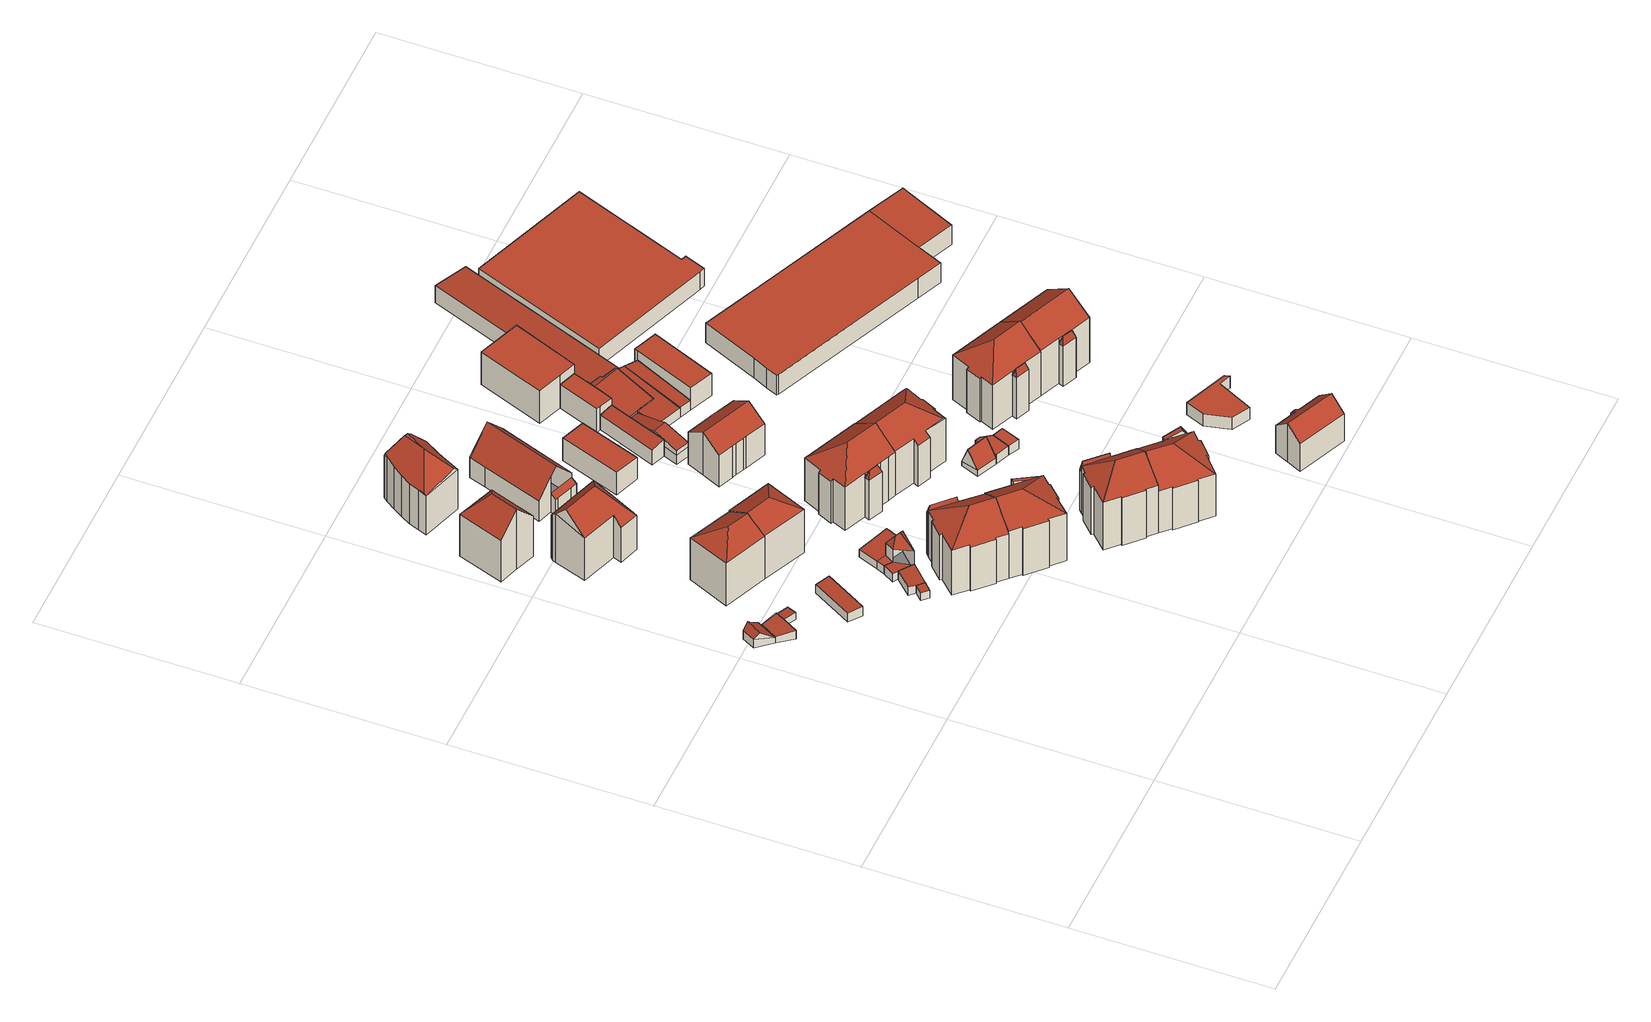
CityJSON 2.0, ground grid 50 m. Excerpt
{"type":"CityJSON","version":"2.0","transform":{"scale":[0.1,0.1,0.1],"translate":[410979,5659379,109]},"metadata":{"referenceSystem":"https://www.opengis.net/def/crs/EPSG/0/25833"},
"CityObjects":{
"building1":{"type":"Building","attributes":{"Dachtyp_tdc":"tdcFreeFormRoof","Gemeindeschluessel":14612000,"Dachneigung":38.95,"QualitaetDacherkennung":10,"Geometrietyp2DReferenz":"3000","measuredHeight":4.36,"function":"31001_9998","roofType":"5000"},"geometry":[{"type":"Solid","lod":"2","boundaries":[[[[0,1,2,3]],[[1,4,5,2]],[[4,6,7,5]],[[6,8,9,7]],[[8,10,11,9]],[[12,13,0,10]],[[6,4,1,13,12,8]],[[1,0,13]],[[10,8,12]],[[11,3,2,5,7,9]],[[10,0,3,11]]]],"semantics":{"surfaces":[{"type":"WallSurface"},{"type":"RoofSurface"},{"type":"GroundSurface"}],"values":[[0,0,0,0,0,1,1,0,0,2,0]]}}]},
"building2":{"type":"Building","attributes":{"Dachtyp_tdc":"tdcPolyFlatRoof","Gemeindeschluessel":14612000,"Dachneigung":8.89,"QualitaetDacherkennung":72,"Geometrietyp2DReferenz":"3000","measuredHeight":2.69,"function":"31001_9998","roofType":"2100"},"geometry":[{"type":"Solid","lod":"2","boundaries":[[[[14,15,7,9]],[[15,16,17,7]],[[16,18,19,17]],[[18,20,21,19]],[[20,14,9,21]],[[20,18,16,15,14]],[[9,7,17,19,21]]]],"semantics":{"surfaces":[{"type":"WallSurface"},{"type":"RoofSurface"},{"type":"GroundSurface"}],"values":[[0,0,0,0,0,1,2]]}}]},
"building3":{"type":"Building","attributes":{"Dachtyp_tdc":"tdcPolyFlatRoof","Gemeindeschluessel":14612000,"Dachneigung":4.46,"QualitaetDacherkennung":49,"Geometrietyp2DReferenz":"3000","measuredHeight":2.16,"function":"31001_9998","roofType":"2100"},"geometry":[{"type":"Solid","lod":"2","boundaries":[[[[18,22,23,24]],[[22,25,26,23]],[[25,27,28,26]],[[27,18,24,28]],[[27,25,22,18]],[[24,23,26,28]]]],"semantics":{"surfaces":[{"type":"WallSurface"},{"type":"RoofSurface"},{"type":"GroundSurface"}],"values":[[0,0,0,0,1,2]]}}]},
"building4":{"type":"Building","attributes":{"Dachtyp_tdc":"tdcPolyFlatRoof","Gemeindeschluessel":14612000,"Dachneigung":6.34,"QualitaetDacherkennung":61,"Geometrietyp2DReferenz":"3000","measuredHeight":3.09,"function":"31001_9998","roofType":"2100"},"geometry":[{"type":"Solid","lod":"2","boundaries":[[[[29,30,31,32]],[[30,33,34,31]],[[33,35,36,34]],[[35,37,38,36]],[[37,29,32,38]],[[37,35,33,30,29]],[[32,31,34,36,38]]]],"semantics":{"surfaces":[{"type":"WallSurface"},{"type":"RoofSurface"},{"type":"GroundSurface"}],"values":[[0,0,0,0,0,1,2]]}}]},
"building5":{"type":"Building","attributes":{"Dachtyp_tdc":"tdcPolyFlatRoof","Gemeindeschluessel":14612000,"Dachneigung":2.74,"QualitaetDacherkennung":69,"Geometrietyp2DReferenz":"3000","measuredHeight":2.45,"function":"31001_9998","roofType":"2100"},"geometry":[{"type":"Solid","lod":"2","boundaries":[[[[39,40,41,42]],[[40,43,44,41]],[[43,45,46,44]],[[45,39,42,46]],[[45,43,40,39]],[[42,41,44,46]]]],"semantics":{"surfaces":[{"type":"WallSurface"},{"type":"RoofSurface"},{"type":"GroundSurface"}],"values":[[0,0,0,0,1,2]]}}]},
"building6":{"type":"Building","attributes":{"Dachtyp_tdc":"tdcHipAndGableRoof","Gemeindeschluessel":14612000,"Dachneigung":32.24,"QualitaetDacherkennung":79,"Geometrietyp2DReferenz":"3000","measuredHeight":16.89,"function":"31001_9998","roofType":"5000"},"geometry":[{"type":"Solid","lod":"2","boundaries":[[[[47,48,49,50]],[[48,51,52,49]],[[51,53,54,52]],[[53,47,50,54]],[[51,48,55]],[[47,53,56]],[[48,47,56,55]],[[53,51,55,56]],[[50,49,52,54]]]],"semantics":{"surfaces":[{"type":"WallSurface"},{"type":"RoofSurface"},{"type":"GroundSurface"}],"values":[[0,0,0,0,1,0,1,1,2]]}}]},
"building7":{"type":"Building","attributes":{"Dachtyp_tdc":"tdcHipAndGableRoof","Gemeindeschluessel":14612000,"Dachneigung":49.09,"QualitaetDacherkennung":58,"Geometrietyp2DReferenz":"3000","measuredHeight":19.05,"function":"31001_9998","roofType":"5000"},"geometry":[{"type":"Solid","lod":"2","boundaries":[[[[57,58,59,60]],[[58,61,62,59]],[[61,63,64,62]],[[63,65,66,64]],[[65,67,68,66]],[[67,69,70,68]],[[69,57,60,70]],[[65,63,71]],[[63,61,58,71]],[[58,57,69,67,65,71]],[[60,59,62,64,66,68,70]]]],"semantics":{"surfaces":[{"type":"WallSurface"},{"type":"RoofSurface"},{"type":"GroundSurface"}],"values":[[0,0,0,0,0,0,0,1,1,1,2]]}}]},
"building8":{"type":"Building","attributes":{"Dachtyp_tdc":"tdcPolyFlatRoof","Gemeindeschluessel":14612000,"Dachneigung":3.77,"QualitaetDacherkennung":71,"Geometrietyp2DReferenz":"3000","measuredHeight":2.65,"function":"31001_9998","roofType":"2100"},"geometry":[{"type":"Solid","lod":"2","boundaries":[[[[40,72,73,41]],[[72,74,75,73]],[[74,76,77,75]],[[76,78,44,77]],[[78,40,41,44]],[[78,76,74,72,40]],[[41,73,75,77,44]]]],"semantics":{"surfaces":[{"type":"WallSurface"},{"type":"RoofSurface"},{"type":"GroundSurface"}],"values":[[0,0,0,0,0,1,2]]}}]},
"building9":{"type":"Building","attributes":{"Dachtyp_tdc":"tdcFreeFormRoof","Gemeindeschluessel":14612000,"Dachneigung":45.29,"QualitaetDacherkennung":65,"Geometrietyp2DReferenz":"3000","measuredHeight":18.86,"function":"31001_9998","roofType":"5000"},"geometry":[{"type":"Solid","lod":"2","boundaries":[[[[79,80,81,82]],[[80,83,84,81]],[[83,85,86,84]],[[85,87,88,86]],[[87,89,90,88]],[[89,91,92,90]],[[91,93,94,92]],[[93,95,96,94]],[[95,79,82,96]],[[79,95,93,97]],[[97,93,91,89,87,98]],[[97,98,85,83,80,79]],[[87,85,98]],[[82,81,84,86,88,90,92,94,96]]]],"semantics":{"surfaces":[{"type":"WallSurface"},{"type":"RoofSurface"},{"type":"GroundSurface"}],"values":[[0,0,0,0,0,0,0,0,0,1,1,1,0,2]]}}]},
"building10":{"type":"Building","attributes":{"Gemeindeschluessel":14612000,"Geometrietyp2DReferenz":"3000","function":"31001_9998","roofType":"9999"},"children":["building10-1","building10-2"]},
"building10-1":{"type":"BuildingPart","attributes":{"Dachtyp_tdc":"tdcPolyFlatRoof","Dachneigung":6.5,"QualitaetDacherkennung":57,"Geometrietyp2DReferenz":"3000","measuredHeight":2.6,"roofType":"2100"},"parents":["building10"],"geometry":[{"type":"MultiSurface","lod":"2","boundaries":[[[99,100,101,102]],[[100,103,104,101]],[[103,105,106,104]],[[105,107,108,106]],[[105,103,100,99,107]],[[108,102,101,104,106]]],"semantics":{"surfaces":[{"type":"WallSurface"},{"type":"RoofSurface"},{"type":"GroundSurface"}],"values":[0,0,0,0,1,2]}}]},
"building10-2":{"type":"BuildingPart","attributes":{"Dachtyp_tdc":"tdcFreeFormRoof","Dachneigung":59.36,"QualitaetDacherkennung":12,"Geometrietyp2DReferenz":"3000","measuredHeight":9.64,"roofType":"5000"},"parents":["building10"],"geometry":[{"type":"MultiSurface","lod":"2","boundaries":[[[109,110,111,108,107]],[[110,112,113,111]],[[112,114,99,102,113]],[[115,114,112]],[[116,115,112,110]],[[116,110,109]],[[115,116,109,114]],[[108,111,113,102]]],"semantics":{"surfaces":[{"type":"WallSurface"},{"type":"RoofSurface"},{"type":"GroundSurface"}],"values":[0,0,0,1,1,1,1,2]}}]},
"building11":{"type":"Building","attributes":{"Gemeindeschluessel":14612000,"Geometrietyp2DReferenz":"3000","function":"31001_9998","roofType":"9999"},"children":["building11-1","building11-2"]},
"building11-1":{"type":"BuildingPart","attributes":{"Dachtyp_tdc":"tdcFreeFormRoof","Dachneigung":79.43,"QualitaetDacherkennung":24,"Geometrietyp2DReferenz":"3000","measuredHeight":15.58,"roofType":"5000"},"parents":["building11"],"geometry":[{"type":"MultiSurface","lod":"2","boundaries":[[[117,118,119,120]],[[118,121,122,119]],[[123,124,125,126]],[[124,117,120,125]],[[121,118,127]],[[117,124,123,128]],[[123,121,127,128]],[[120,119,122,126,125]],[[118,117,128,127]]],"semantics":{"surfaces":[{"type":"WallSurface"},{"type":"RoofSurface"},{"type":"GroundSurface"}],"values":[0,0,0,0,1,1,1,2,1]}}]},
"building11-2":{"type":"BuildingPart","attributes":{"Dachtyp_tdc":"tdcHipAndGableRoof","Dachneigung":32.48,"QualitaetDacherkennung":44,"Geometrietyp2DReferenz":"3000","measuredHeight":18.82,"roofType":"5000"},"parents":["building11"],"geometry":[{"type":"MultiSurface","lod":"2","boundaries":[[[129,130,131,132]],[[130,133,125,131]],[[133,134,123,126,125]],[[135,136,137,122,121]],[[136,138,139,137]],[[134,133,130,129,140,141,142,143]],[[142,144,145,146,147,148,138,143]],[[138,136,135,134,143]],[[139,149,150,151,152,153,154,155,156,132,131,125,126,122,137]],[[138,148,149,139]],[[148,147,150,149]],[[147,146,151,150]],[[146,145,152,151]],[[145,144,153,152]],[[144,142,154,153]],[[142,141,155,154]],[[141,140,156,155]],[[140,129,132,156]]],"semantics":{"surfaces":[{"type":"WallSurface"},{"type":"RoofSurface"},{"type":"GroundSurface"}],"values":[0,0,0,0,0,1,1,1,2,0,0,0,0,0,0,0,0,0]}}]},
"building12":{"type":"Building","attributes":{"Dachtyp_tdc":"tdcHipAndGableRoof","Gemeindeschluessel":14612000,"Dachneigung":30.69,"QualitaetDacherkennung":82,"Geometrietyp2DReferenz":"3000","measuredHeight":16.9,"function":"31001_9998","roofType":"5000"},"geometry":[{"type":"Solid","lod":"2","boundaries":[[[[157,158,159,54]],[[158,160,161,159]],[[160,162,50,161]],[[162,157,54,50]],[[160,158,163]],[[157,162,164]],[[158,157,164,163]],[[162,160,163,164]],[[54,159,161,50]]]],"semantics":{"surfaces":[{"type":"WallSurface"},{"type":"RoofSurface"},{"type":"GroundSurface"}],"values":[[0,0,0,0,1,0,1,1,2]]}}]},
"building13":{"type":"Building","attributes":{"Gemeindeschluessel":14612000,"Geometrietyp2DReferenz":"3000","function":"31001_9998","roofType":"9999"},"children":["building13-1","building13-2"]},
"building13-1":{"type":"BuildingPart","attributes":{"Dachtyp_tdc":"tdcPolyFlatRoof","Dachneigung":2.76,"QualitaetDacherkennung":53,"Geometrietyp2DReferenz":"3000","measuredHeight":2.52,"roofType":"2100"},"parents":["building13"],"geometry":[{"type":"MultiSurface","lod":"2","boundaries":[[[165,166,106,108]],[[166,167,168,106]],[[169,165,108,111]],[[169,167,166,165]],[[108,106,168,111]]],"semantics":{"surfaces":[{"type":"WallSurface"},{"type":"RoofSurface"},{"type":"GroundSurface"}],"values":[0,0,0,1,2]}}]},
"building13-2":{"type":"BuildingPart","attributes":{"Dachtyp_tdc":"tdcPolyFlatRoof","Dachneigung":4.29,"QualitaetDacherkennung":65,"Geometrietyp2DReferenz":"3000","measuredHeight":3.06,"roofType":"2100"},"parents":["building13"],"geometry":[{"type":"MultiSurface","lod":"2","boundaries":[[[170,171,172,173]],[[171,174,113,172]],[[174,175,169,111,113]],[[176,177,168,167]],[[176,170,173,177]],[[176,167,175,174,171,170]],[[173,172,113,111,168,177]]],"semantics":{"surfaces":[{"type":"WallSurface"},{"type":"RoofSurface"},{"type":"GroundSurface"}],"values":[0,0,0,0,0,1,2]}}]},
"building14":{"type":"Building","attributes":{"Dachtyp_tdc":"tdcFreeFormRoof","Gemeindeschluessel":14612000,"Dachneigung":47.25,"QualitaetDacherkennung":42,"Geometrietyp2DReferenz":"3000","measuredHeight":18.83,"function":"31001_9998","roofType":"5000"},"geometry":[{"type":"Solid","lod":"2","boundaries":[[[[178,179,180,181]],[[179,182,183,180]],[[184,185,186,187,188]],[[186,189,190,179,178,191,192,193,187]],[[189,194,195,182,190]],[[196,197,195,194,185,184,198,199,200]],[[185,194,189,186]],[[197,182,195]],[[188,198,184]],[[193,188,187]],[[182,179,190]],[[183,201,202,203,204,205,206,207,208,209,181,180]],[[182,197,201,183]],[[197,196,202,201]],[[196,200,203,202]],[[200,199,204,203]],[[199,198,205,204]],[[198,188,206,205]],[[188,193,207,206]],[[193,192,208,207]],[[192,191,209,208]],[[191,178,181,209]]]],"semantics":{"surfaces":[{"type":"WallSurface"},{"type":"RoofSurface"},{"type":"GroundSurface"}],"values":[[0,0,1,1,1,1,1,0,0,0,0,2,0,0,0,0,0,0,0,0,0,0]]}}]},
"building15":{"type":"Building","attributes":{"Gemeindeschluessel":14612000,"Geometrietyp2DReferenz":"3000","function":"31001_9998","roofType":"9999"},"children":["building15-1","building15-2"]},
"building15-1":{"type":"BuildingPart","attributes":{"Dachtyp_tdc":"tdcHipAndGableRoof","Dachneigung":25.72,"QualitaetDacherkennung":31,"Geometrietyp2DReferenz":"3000","measuredHeight":18.61,"roofType":"5000"},"parents":["building15"],"geometry":[{"type":"MultiSurface","lod":"2","boundaries":[[[210,211,149,212]],[[211,213,214,149]],[[213,215,137,214]],[[215,216,217,137]],[[218,219,220,221,222]],[[219,223,224,220]],[[223,225,226,224]],[[225,227,228,226]],[[227,229,230,228]],[[229,231,232,230]],[[231,233,234,232]],[[233,235,236,234]],[[229,227,225,223,219,218,237]],[[218,238,216,215,213,237]],[[213,211,210,235,233,231,229,237]],[[236,212,149,214,137,217,221,220,224,226,228,230,232,234]],[[235,210,212,236]]],"semantics":{"surfaces":[{"type":"WallSurface"},{"type":"RoofSurface"},{"type":"GroundSurface"}],"values":[0,0,0,0,0,0,0,0,0,0,0,0,1,1,1,2,0]}}]},
"building15-2":{"type":"BuildingPart","attributes":{"Dachtyp_tdc":"tdcPolyFlatRoof","Dachneigung":15.2,"QualitaetDacherkennung":21,"Geometrietyp2DReferenz":"3000","measuredHeight":15.67,"roofType":"2100"},"parents":["building15"],"geometry":[{"type":"MultiSurface","lod":"2","boundaries":[[[239,240,241,217,216]],[[240,242,243,241]],[[242,222,221,243]],[[222,242,240,239,238]],[[217,241,243,221]]],"semantics":{"surfaces":[{"type":"WallSurface"},{"type":"RoofSurface"},{"type":"GroundSurface"}],"values":[0,0,0,1,2]}}]},
"building16":{"type":"Building","attributes":{"Gemeindeschluessel":14612000,"Geometrietyp2DReferenz":"3000","function":"31001_9998","roofType":"9999"},"children":["building16-1","building16-2","building16-3"]},
"building16-1":{"type":"BuildingPart","attributes":{"Dachtyp_tdc":"tdcFreeFormRoof","Dachneigung":60.65,"QualitaetDacherkennung":25,"Geometrietyp2DReferenz":"3000","measuredHeight":6.29,"roofType":"5000"},"parents":["building16"],"geometry":[{"type":"MultiSurface","lod":"2","boundaries":[[[244,245,246,247]],[[245,248,249,246]],[[250,244,247,251]],[[252,245,253]],[[254,253,245,244]],[[254,244,250]],[[250,255,248,252,253,254]],[[245,252,248]],[[247,246,249,256,251]]],"semantics":{"surfaces":[{"type":"WallSurface"},{"type":"RoofSurface"},{"type":"GroundSurface"}],"values":[0,0,0,1,1,1,1,0,2]}}]},
"building16-2":{"type":"BuildingPart","attributes":{"Dachtyp_tdc":"tdcPolyFlatRoof","Dachneigung":36.7,"QualitaetDacherkennung":41,"Geometrietyp2DReferenz":"3000","measuredHeight":5.89,"roofType":"2100"},"parents":["building16"],"geometry":[{"type":"MultiSurface","lod":"2","boundaries":[[[257,258,259,260]],[[258,261,262,259]],[[261,263,264,262]],[[263,265,266,264]],[[265,267,268,266]],[[267,265,263,261,258,257,269]],[[260,259,262,264,266,268,270]]],"semantics":{"surfaces":[{"type":"WallSurface"},{"type":"RoofSurface"},{"type":"GroundSurface"}],"values":[0,0,0,0,0,1,2]}}]},
"building16-3":{"type":"BuildingPart","attributes":{"Dachtyp_tdc":"tdcGableRoof","Dachneigung":50.59,"QualitaetDacherkennung":47,"Geometrietyp2DReferenz":"3000","measuredHeight":13.31,"roofType":"3100"},"parents":["building16"],"geometry":[{"type":"MultiSurface","lod":"2","boundaries":[[[271,268,267]],[[271,272,273,268]],[[272,274,275,273]],[[274,276,277,275]],[[276,278,250,251,277]],[[279,249,248]],[[279,280,257,260,249]],[[281,278,276,274,272,271,282]],[[282,280,279,281]],[[260,270,268,273,275,277,251,256,249]]],"semantics":{"surfaces":[{"type":"WallSurface"},{"type":"RoofSurface"},{"type":"GroundSurface"}],"values":[0,0,0,0,0,0,0,1,1,2]}}]},
"building17":{"type":"Building","attributes":{"Gemeindeschluessel":14612000,"Geometrietyp2DReferenz":"3000","function":"31001_9998","roofType":"9999"},"children":["building17-1","building17-2"]},
"building17-1":{"type":"BuildingPart","attributes":{"Dachtyp_tdc":"tdcHipAndGableRoof","Dachneigung":24.89,"QualitaetDacherkennung":34,"Geometrietyp2DReferenz":"3000","measuredHeight":18.73,"roofType":"5000"},"parents":["building17"],"geometry":[{"type":"MultiSurface","lod":"2","boundaries":[[[283,284,285,286]],[[284,287,288,285]],[[287,289,290,288]],[[289,291,292,290]],[[291,293,294,292]],[[293,295,296,294]],[[295,297,298,296]],[[297,299,300,298]],[[299,301,302,300]],[[301,303,304,302]],[[303,305,306,307,304]],[[308,309,310,311,312]],[[309,283,286,310]],[[305,303,301,299,297,295,313]],[[295,293,291,289,287,284,283,313]],[[283,309,308,305,313]],[[286,285,288,290,292,294,296,298,300,302,304,307,311,310]]],"semantics":{"surfaces":[{"type":"WallSurface"},{"type":"RoofSurface"},{"type":"GroundSurface"}],"values":[0,0,0,0,0,0,0,0,0,0,0,0,0,1,1,1,2]}}]},
"building17-2":{"type":"BuildingPart","attributes":{"Dachtyp_tdc":"tdcFreeFormRoof","Dachneigung":78.62,"QualitaetDacherkennung":40,"Geometrietyp2DReferenz":"3000","measuredHeight":15.87,"roofType":"5000"},"parents":["building17"],"geometry":[{"type":"MultiSurface","lod":"2","boundaries":[[[314,312,311,315]],[[306,316,317,307]],[[316,314,315,317]],[[318,312,314]],[[319,318,314,316]],[[316,306,319]],[[306,312,318,319]],[[315,311,307,317]]],"semantics":{"surfaces":[{"type":"WallSurface"},{"type":"RoofSurface"},{"type":"GroundSurface"}],"values":[0,0,0,1,1,1,1,2]}}]},
"building18":{"type":"Building","attributes":{"Gemeindeschluessel":14612000,"Geometrietyp2DReferenz":"3000","function":"31001_9998","roofType":"9999"},"children":["building18-1","building18-2"]},
"building18-1":{"type":"BuildingPart","attributes":{"Dachtyp_tdc":"tdcHipAndGableRoof","Dachneigung":36.99,"QualitaetDacherkennung":77,"Geometrietyp2DReferenz":"3000","measuredHeight":18.65,"roofType":"5000"},"parents":["building18"],"geometry":[{"type":"MultiSurface","lod":"2","boundaries":[[[320,321,322,323]],[[321,324,325,322]],[[324,326,327,325]],[[326,328,329,330,327]],[[331,332,333]],[[331,334,335,332]],[[334,336,337,335]],[[336,338,339,337]],[[338,340,341,339]],[[340,342,343,341]],[[342,344,345,343]],[[344,346,347,345]],[[346,348,349,347]],[[348,320,323,349]],[[344,342,340,338,336,334,350]],[[334,331,328,326,324,321,320,348,350]],[[348,346,344,350]],[[323,322,325,327,330,332,335,337,339,341,343,345,347,349]]],"semantics":{"surfaces":[{"type":"WallSurface"},{"type":"RoofSurface"},{"type":"GroundSurface"}],"values":[0,0,0,0,0,0,0,0,0,0,0,0,0,0,1,1,1,2]}}]},
"building18-2":{"type":"BuildingPart","attributes":{"Dachtyp_tdc":"tdcFreeFormRoof","Dachneigung":71.53,"QualitaetDacherkennung":51,"Geometrietyp2DReferenz":"3000","measuredHeight":14.79,"roofType":"5000"},"parents":["building18"],"geometry":[{"type":"MultiSurface","lod":"2","boundaries":[[[329,351,352,330]],[[351,353,354,352]],[[353,333,332,354]],[[355,356,353,351]],[[355,351,329]],[[356,355,329,333]],[[356,333,353]],[[332,330,352,354]]],"semantics":{"surfaces":[{"type":"WallSurface"},{"type":"RoofSurface"},{"type":"GroundSurface"}],"values":[0,0,0,1,1,1,1,2]}}]},
"building19":{"type":"Building","attributes":{"Dachtyp_tdc":"tdcPolyFlatRoof","Gemeindeschluessel":14612000,"Dachneigung":2.58,"QualitaetDacherkennung":81,"Geometrietyp2DReferenz":"3000","measuredHeight":7.11,"function":"31001_2000","roofType":"2100"},"geometry":[{"type":"Solid","lod":"2","boundaries":[[[[357,358,359,360]],[[358,361,362,359]],[[361,363,364,362]],[[363,357,360,364]],[[363,361,358,357]],[[360,359,362,364]]]],"semantics":{"surfaces":[{"type":"WallSurface"},{"type":"RoofSurface"},{"type":"GroundSurface"}],"values":[[0,0,0,0,1,2]]}}]},
"building20":{"type":"Building","attributes":{"Gemeindeschluessel":14612000,"Geometrietyp2DReferenz":"3000","function":"31001_9998","roofType":"9999"},"children":["building20-1","building20-2"]},
"building20-1":{"type":"BuildingPart","attributes":{"Dachtyp_tdc":"tdcHipAndGableRoof","Dachneigung":37.44,"QualitaetDacherkennung":39,"Geometrietyp2DReferenz":"3000","measuredHeight":18.94,"roofType":"5000"},"parents":["building20"],"geometry":[{"type":"MultiSurface","lod":"2","boundaries":[[[365,366,367,368]],[[366,369,285,367]],[[369,370,371,285]],[[370,372,310,371]],[[372,373,374,310]],[[375,376,377,378,379]],[[376,380,381,377]],[[380,382,383,381]],[[382,384,385,383]],[[384,386,387,385]],[[386,388,389,387]],[[388,390,391,389]],[[390,365,368,391]],[[386,384,382,380,376,375,392]],[[375,393,394,373,372,370,392]],[[370,369,366,365,390,388,386,392]],[[368,367,285,371,310,374,378,377,381,383,385,387,389,391]]],"semantics":{"surfaces":[{"type":"WallSurface"},{"type":"RoofSurface"},{"type":"GroundSurface"}],"values":[0,0,0,0,0,0,0,0,0,0,0,0,0,1,1,1,2]}}]},
"building20-2":{"type":"BuildingPart","attributes":{"Dachtyp_tdc":"tdcGableRoof","Dachneigung":59.93,"QualitaetDacherkennung":20,"Geometrietyp2DReferenz":"3000","measuredHeight":16.51,"roofType":"3100"},"parents":["building20"],"geometry":[{"type":"MultiSurface","lod":"2","boundaries":[[[395,379,378,396]],[[397,398,399,374,373]],[[398,395,396,399]],[[395,398,400]],[[379,395,400,401,393]],[[398,397,401,400]],[[396,378,374,399]]],"semantics":{"surfaces":[{"type":"WallSurface"},{"type":"RoofSurface"},{"type":"GroundSurface"}],"values":[0,0,0,0,1,1,2]}}]},
"building21":{"type":"Building","attributes":{"Gemeindeschluessel":14612000,"Geometrietyp2DReferenz":"3000","function":"31001_9998","roofType":"9999"},"children":["building21-1","building21-2"]},
"building21-1":{"type":"BuildingPart","attributes":{"Dachtyp_tdc":"tdcGableRoof","Dachneigung":34.86,"QualitaetDacherkennung":73,"Geometrietyp2DReferenz":"3000","measuredHeight":13.53,"roofType":"3100"},"parents":["building21"],"geometry":[{"type":"MultiSurface","lod":"2","boundaries":[[[402,403,404,405]],[[403,406,407,404]],[[406,408,409,407]],[[408,410,411,409]],[[410,412,413,411]],[[412,414,415,413]],[[414,416,415]],[[417,418,419]],[[417,420,421,418]],[[420,422,423,421]],[[422,424,425,423]],[[424,426,427,425]],[[426,402,405,427]],[[422,420,417,414,412,410]],[[410,408,406,403,402,426,424,422]],[[405,404,407,409,411,413,415,418,421,423,425,427]]],"semantics":{"surfaces":[{"type":"WallSurface"},{"type":"RoofSurface"},{"type":"GroundSurface"}],"values":[0,0,0,0,0,0,0,0,0,0,0,0,0,1,1,2]}}]},
"building21-2":{"type":"BuildingPart","attributes":{"Dachtyp_tdc":"tdcPolyFlatRoof","Dachneigung":0,"QualitaetDacherkennung":36,"Geometrietyp2DReferenz":"3000","measuredHeight":3,"roofType":"1000"},"parents":["building21"],"geometry":[{"type":"MultiSurface","lod":"2","boundaries":[[[416,428,429,415]],[[428,430,431,429]],[[430,419,418,431]],[[419,430,428,416]],[[415,429,431,418]]],"semantics":{"surfaces":[{"type":"WallSurface"},{"type":"RoofSurface"},{"type":"GroundSurface"}],"values":[0,0,0,1,2]}}]},
"building22":{"type":"Building","attributes":{"Dachtyp_tdc":"tdcFreeFormRoof","Gemeindeschluessel":14612000,"Dachneigung":37.38,"QualitaetDacherkennung":74,"Geometrietyp2DReferenz":"3000","measuredHeight":18.73,"function":"31001_9998","roofType":"5000"},"geometry":[{"type":"Solid","lod":"2","boundaries":[[[[432,433,323,434]],[[433,435,347,323]],[[435,436,437,347]],[[436,438,439,437]],[[438,440,441,439]],[[440,442,443,441]],[[442,444,445,443]],[[444,446,447,445]],[[446,448,449,447]],[[448,450,451,449]],[[450,452,453,451]],[[452,432,434,453]],[[454,446,444,442,440,438,455,456]],[[456,455,436,435,348]],[[450,448,454,456,348,433,432,452]],[[435,433,348]],[[438,436,455]],[[448,446,454]],[[434,323,347,437,439,441,443,445,447,449,451,453]]]],"semantics":{"surfaces":[{"type":"WallSurface"},{"type":"RoofSurface"},{"type":"GroundSurface"}],"values":[[0,0,0,0,0,0,0,0,0,0,0,0,1,1,1,0,0,0,2]]}}]},
"building23":{"type":"Building","attributes":{"Dachtyp_tdc":"tdcGableRoof","Gemeindeschluessel":14612000,"Dachneigung":69.65,"QualitaetDacherkennung":8,"Geometrietyp2DReferenz":"3000","measuredHeight":6.38,"function":"31001_9998","roofType":"3100"},"geometry":[{"type":"Solid","lod":"2","boundaries":[[[[457,458,459,460]],[[458,461,462,459]],[[461,463,464,462]],[[463,457,460,464]],[[461,458,465]],[[457,463,466]],[[458,457,466,465]],[[463,461,465,466]],[[460,459,462,464]]]],"semantics":{"surfaces":[{"type":"WallSurface"},{"type":"RoofSurface"},{"type":"GroundSurface"}],"values":[[0,0,0,0,0,0,1,1,2]]}}]},
"building24":{"type":"Building","attributes":{"Dachtyp_tdc":"tdcPolyFlatRoof","Gemeindeschluessel":14612000,"Dachneigung":8.62,"QualitaetDacherkennung":85,"Geometrietyp2DReferenz":"3000","measuredHeight":5.13,"function":"31001_2000","roofType":"2100"},"geometry":[{"type":"Solid","lod":"2","boundaries":[[[[467,468,469,470]],[[468,471,472,469]],[[473,467,470,474]],[[473,471,468,467]],[[470,469,472,474]],[[471,473,474,472]]]],"semantics":{"surfaces":[{"type":"WallSurface"},{"type":"RoofSurface"},{"type":"GroundSurface"}],"values":[[0,0,0,1,2,0]]}}]},
"building25":{"type":"Building","attributes":{"Dachtyp_tdc":"tdcPolyFlatRoof","Gemeindeschluessel":14612000,"Dachneigung":0,"QualitaetDacherkennung":79,"Geometrietyp2DReferenz":"3000","measuredHeight":2.82,"function":"31001_9998","roofType":"1000"},"geometry":[{"type":"Solid","lod":"2","boundaries":[[[[475,476,459,462]],[[476,477,478,459]],[[477,479,480,478]],[[479,481,482,480]],[[481,483,484,482]],[[483,485,486,484]],[[485,475,462,486]],[[485,483,481,479,477,476,475]],[[462,459,478,480,482,484,486]]]],"semantics":{"surfaces":[{"type":"WallSurface"},{"type":"RoofSurface"},{"type":"GroundSurface"}],"values":[[0,0,0,0,0,0,0,1,2]]}}]},
"building26":{"type":"Building","attributes":{"Dachtyp_tdc":"tdcPolyFlatRoof","Gemeindeschluessel":14612000,"Dachneigung":0,"QualitaetDacherkennung":61,"Geometrietyp2DReferenz":"3000","measuredHeight":2.83,"function":"31001_9998","roofType":"1000"},"geometry":[{"type":"Solid","lod":"2","boundaries":[[[[487,485,488,489]],[[485,483,490,488]],[[483,491,492,490]],[[491,493,494,492]],[[493,487,489,494]],[[493,491,483,485,487]],[[489,488,490,492,494]]]],"semantics":{"surfaces":[{"type":"WallSurface"},{"type":"RoofSurface"},{"type":"GroundSurface"}],"values":[[0,0,0,0,0,1,2]]}}]},
"building27":{"type":"Building","attributes":{"Gemeindeschluessel":14612000,"Geometrietyp2DReferenz":"3000","function":"31001_2000","roofType":"9999"},"children":["building27-1","building27-2"]},
"building27-1":{"type":"BuildingPart","attributes":{"Dachtyp_tdc":"tdcGableRoof","Dachneigung":17.89,"QualitaetDacherkennung":23,"Geometrietyp2DReferenz":"3000","measuredHeight":5.72,"roofType":"3100"},"parents":["building27"],"geometry":[{"type":"MultiSurface","lod":"2","boundaries":[[[495,496,497,498]],[[496,499,500,497]],[[499,501,502,500]],[[501,503,504,502]],[[503,505,506,504]],[[505,507,508,509,495]],[[510,508,507,511,512]],[[499,510,512,501]],[[501,512,511,503]],[[503,511,507,505]],[[496,509,508,510,499]],[[495,509,496]],[[498,497,500,502,504,506]]],"semantics":{"surfaces":[{"type":"WallSurface"},{"type":"RoofSurface"},{"type":"GroundSurface"}],"values":[0,0,0,0,0,1,1,0,0,0,0,0,2]}}]},
"building27-2":{"type":"BuildingPart","attributes":{"Dachtyp_tdc":"tdcGableRoof","Dachneigung":10.15,"QualitaetDacherkennung":10,"Geometrietyp2DReferenz":"3000","measuredHeight":5.69,"roofType":"3100"},"parents":["building27"],"geometry":[{"type":"MultiSurface","lod":"2","boundaries":[[[513,514,515,506,505]],[[514,516,517,515]],[[516,518,519,517]],[[518,520,521,519]],[[520,522,523,521]],[[522,524,525,523]],[[524,526,527,525]],[[526,528,529,527]],[[528,530,531,529]],[[530,532,533,531]],[[532,534,535,533]],[[534,536,495,498,535]],[[530,528,526,524,522,520,518]],[[518,516,514,513,536,534,532,530]],[[498,506,515,517,519,521,523,525,527,529,531,533,535]]],"semantics":{"surfaces":[{"type":"WallSurface"},{"type":"RoofSurface"},{"type":"GroundSurface"}],"values":[0,0,0,0,0,0,0,0,0,0,0,0,1,1,2]}}]},
"building28":{"type":"Building","attributes":{"Dachtyp_tdc":"tdcPolyFlatRoof","Gemeindeschluessel":14612000,"Dachneigung":0,"QualitaetDacherkennung":71,"Geometrietyp2DReferenz":"3000","measuredHeight":7.33,"function":"31001_2000","roofType":"1000"},"geometry":[{"type":"Solid","lod":"2","boundaries":[[[[537,538,539,540]],[[538,541,542,539]],[[541,543,544,542]],[[543,545,546,544]],[[545,547,548,546]],[[547,549,550,548]],[[549,551,552,550]],[[551,537,540,552]],[[551,549,547,545,543,541,538,537]],[[540,539,542,544,546,548,550,552]]]],"semantics":{"surfaces":[{"type":"WallSurface"},{"type":"RoofSurface"},{"type":"GroundSurface"}],"values":[[0,0,0,0,0,0,0,0,1,2]]}}]},
"building29":{"type":"Building","attributes":{"Dachtyp_tdc":"tdcPolyFlatRoof","Gemeindeschluessel":14612000,"Dachneigung":3.88,"QualitaetDacherkennung":82,"Geometrietyp2DReferenz":"3000","measuredHeight":4.22,"function":"31001_2000","roofType":"2100"},"geometry":[{"type":"Solid","lod":"2","boundaries":[[[[553,554,555,556]],[[554,557,558,555]],[[557,559,560,558]],[[559,561,562,560]],[[561,563,564,562]],[[563,565,566,564]],[[565,567,568,566]],[[567,553,556,568]],[[567,565,563,561,559,557,554,553]],[[556,555,558,560,562,564,566,568]]]],"semantics":{"surfaces":[{"type":"WallSurface"},{"type":"RoofSurface"},{"type":"GroundSurface"}],"values":[[0,0,0,0,0,0,0,0,1,2]]}}]},
"building30":{"type":"Building","attributes":{"Dachtyp_tdc":"tdcGableRoof","Gemeindeschluessel":14612000,"Dachneigung":42.25,"QualitaetDacherkennung":68,"Geometrietyp2DReferenz":"3000","measuredHeight":12.33,"function":"31001_9998","roofType":"3100"},"geometry":[{"type":"Solid","lod":"2","boundaries":[[[[569,570,571,572]],[[570,573,574,571]],[[573,575,576,574]],[[575,577,578,576]],[[577,579,580,578]],[[579,581,582,580]],[[581,583,584,582]],[[583,585,586,584]],[[585,587,588,586]],[[587,569,572,588]],[[583,581,579,577]],[[577,575,573,570,569,587,585,583]],[[572,571,574,576,578,580,582,584,586,588]]]],"semantics":{"surfaces":[{"type":"WallSurface"},{"type":"RoofSurface"},{"type":"GroundSurface"}],"values":[[0,0,0,0,0,0,0,0,0,0,1,1,2]]}}]},
"building31":{"type":"Building","attributes":{"Dachtyp_tdc":"tdcPolyFlatRoof","Gemeindeschluessel":14612000,"Dachneigung":0,"QualitaetDacherkennung":76,"Geometrietyp2DReferenz":"3000","measuredHeight":10.38,"function":"31001_2000","roofType":"1000"},"geometry":[{"type":"Solid","lod":"2","boundaries":[[[[589,590,591,592]],[[590,593,594,591]],[[593,595,596,594]],[[595,597,598,596]],[[597,589,592,598]],[[597,595,593,590,589]],[[592,591,594,596,598]]]],"semantics":{"surfaces":[{"type":"WallSurface"},{"type":"RoofSurface"},{"type":"GroundSurface"}],"values":[[0,0,0,0,0,1,2]]}}]},
"building32":{"type":"Building","attributes":{"Dachtyp_tdc":"tdcPolyFlatRoof","Gemeindeschluessel":14612000,"Dachneigung":3.44,"QualitaetDacherkennung":75,"Geometrietyp2DReferenz":"3000","measuredHeight":4.12,"function":"31001_2000","roofType":"2100"},"geometry":[{"type":"Solid","lod":"2","boundaries":[[[[599,567,600,601]],[[567,602,603,600]],[[602,604,605,603]],[[604,599,601,605]],[[604,602,567,599]],[[601,600,603,605]]]],"semantics":{"surfaces":[{"type":"WallSurface"},{"type":"RoofSurface"},{"type":"GroundSurface"}],"values":[[0,0,0,0,1,2]]}}]},
"building33":{"type":"Building","attributes":{"Dachtyp_tdc":"tdcPolyFlatRoof","Gemeindeschluessel":14612000,"Dachneigung":0,"QualitaetDacherkennung":71,"Geometrietyp2DReferenz":"3000","measuredHeight":6.94,"function":"31001_2000","roofType":"1000"},"geometry":[{"type":"Solid","lod":"2","boundaries":[[[[606,607,608,609]],[[607,610,611,608]],[[610,612,613,611]],[[612,614,615,613]],[[614,616,617,615]],[[616,606,609,617]],[[616,614,612,610,607,606]],[[609,608,611,613,615,617]]]],"semantics":{"surfaces":[{"type":"WallSurface"},{"type":"RoofSurface"},{"type":"GroundSurface"}],"values":[[0,0,0,0,0,0,1,2]]}}]},
"building34":{"type":"Building","attributes":{"Gemeindeschluessel":14612000,"Geometrietyp2DReferenz":"3000","function":"31001_9998","roofType":"9999"},"children":["building34-1","building34-2"]},
"building34-1":{"type":"BuildingPart","attributes":{"Dachtyp_tdc":"tdcFreeFormRoof","Dachneigung":73.45,"QualitaetDacherkennung":48,"Geometrietyp2DReferenz":"3000","measuredHeight":15.04,"roofType":"5000"},"parents":["building34"],"geometry":[{"type":"MultiSurface","lod":"2","boundaries":[[[618,619,620,621]],[[619,622,623,620]],[[622,624,625,623]],[[626,627,622,619]],[[626,619,618]],[[627,626,618,624]],[[627,624,622]],[[621,620,623,625]]],"semantics":{"surfaces":[{"type":"WallSurface"},{"type":"RoofSurface"},{"type":"GroundSurface"}],"values":[0,0,0,1,1,1,1,2]}}]},
"building34-2":{"type":"BuildingPart","attributes":{"Dachtyp_tdc":"tdcHipAndGableRoof","Dachneigung":37.47,"QualitaetDacherkennung":75,"Geometrietyp2DReferenz":"3000","measuredHeight":19.06,"roofType":"5000"},"parents":["building34"],"geometry":[{"type":"MultiSurface","lod":"2","boundaries":[[[628,629,621,630]],[[629,618,621]],[[631,632,633,625,624]],[[632,634,635,633]],[[634,636,637,635]],[[636,638,639,637]],[[638,640,641,639]],[[640,642,643,641]],[[642,644,645,643]],[[632,631,629,628,646,647]],[[644,646,648,645]],[[646,628,630,648]],[[642,640,638,636,634,632,647]],[[646,644,642,647]],[[630,621,625,633,635,637,639,641,643,645,648]]],"semantics":{"surfaces":[{"type":"WallSurface"},{"type":"RoofSurface"},{"type":"GroundSurface"}],"values":[0,0,0,0,0,0,0,0,0,1,0,0,1,1,2]}}]},
"building35":{"type":"Building","attributes":{"Dachtyp_tdc":"tdcPolyFlatRoof","Gemeindeschluessel":14612000,"Dachneigung":0,"QualitaetDacherkennung":63,"Geometrietyp2DReferenz":"3000","measuredHeight":3.77,"function":"31001_9998","roofType":"1000"},"geometry":[{"type":"Solid","lod":"2","boundaries":[[[[649,650,651,652]],[[650,653,654,651]],[[653,655,656,654]],[[655,657,658,656]],[[657,659,660,658]],[[659,661,662,660]],[[661,649,652,662]],[[661,659,657,655,653,650,649]],[[652,651,654,656,658,660,662]]]],"semantics":{"surfaces":[{"type":"WallSurface"},{"type":"RoofSurface"},{"type":"GroundSurface"}],"values":[[0,0,0,0,0,0,0,1,2]]}}]},
"building36":{"type":"Building","attributes":{"Dachtyp_tdc":"tdcPolyFlatRoof","Gemeindeschluessel":14612000,"Dachneigung":7.06,"QualitaetDacherkennung":84,"Geometrietyp2DReferenz":"3000","measuredHeight":5.37,"function":"31001_2000","roofType":"2100"},"geometry":[{"type":"Solid","lod":"2","boundaries":[[[[663,664,523,525]],[[664,665,666,523]],[[665,667,668,666]],[[667,669,670,668]],[[669,671,672,670]],[[671,673,674,672]],[[673,675,676,674]],[[675,677,529,676]],[[677,678,527,529]],[[678,663,525,527]],[[678,677,675,673,671,669,667,665,664,663]],[[525,523,666,668,670,672,674,676,529,527]]]],"semantics":{"surfaces":[{"type":"WallSurface"},{"type":"RoofSurface"},{"type":"GroundSurface"}],"values":[[0,0,0,0,0,0,0,0,0,0,1,2]]}}]},
"building37":{"type":"Building","attributes":{"Gemeindeschluessel":14612000,"Geometrietyp2DReferenz":"3000","function":"31001_9998","roofType":"9999"},"children":["building37-1","building37-2"]},
"building37-1":{"type":"BuildingPart","attributes":{"Dachtyp_tdc":"tdcGableRoof","Dachneigung":37.52,"QualitaetDacherkennung":69,"Geometrietyp2DReferenz":"3000","measuredHeight":19.03,"roofType":"3100"},"parents":["building37"],"geometry":[{"type":"MultiSurface","lod":"2","boundaries":[[[679,680,681]],[[679,682,630,680]],[[682,683,684,630]],[[683,644,645,684]],[[644,685,686,645]],[[685,687,688,686]],[[687,689,690,688]],[[689,691,692,693,690]],[[687,685,644,683]],[[683,682,679,694,691,689,687]],[[695,680,630,684,645,686,688,690,693]]],"semantics":{"surfaces":[{"type":"WallSurface"},{"type":"RoofSurface"},{"type":"GroundSurface"}],"values":[0,0,0,0,0,0,0,0,1,1,2]}}]},
"building37-2":{"type":"BuildingPart","attributes":{"Dachtyp_tdc":"tdcFreeFormRoof","Dachneigung":73.19,"QualitaetDacherkennung":41,"Geometrietyp2DReferenz":"3000","measuredHeight":15.04,"roofType":"5000"},"parents":["building37"],"geometry":[{"type":"MultiSurface","lod":"2","boundaries":[[[692,696,697,693]],[[696,698,699,697]],[[698,681,680,699]],[[700,701,698,696]],[[700,696,692,702]],[[701,700,702,681]],[[701,681,698]],[[695,693,697,699,680]]],"semantics":{"surfaces":[{"type":"WallSurface"},{"type":"RoofSurface"},{"type":"GroundSurface"}],"values":[0,0,0,1,1,1,1,2]}}]},
"building38":{"type":"Building","attributes":{"Gemeindeschluessel":14612000,"Dachneigung":90,"Dachorientierung":0,"MittlereTraufHoehe":115.66,"QualitaetDacherkennung":36,"ObjektHoehe":5.54,"BodenHoehe":110.12,"Geometrietyp2DReferenz":"3000","AbsoluteHoehe":115.66,"Dachflaeche":1222.63,"measuredHeight":5.54,"function":"31001_2000","roofType":"1000","storeysAboveGround":2},"geometry":[{"type":"MultiSurface","lod":"2","boundaries":[[[703,704,705,706]],[[704,707,708,705]],[[707,709,710,708]],[[709,711,712,710]],[[711,713,714,712]],[[713,715,716,714]],[[715,703,706,716]],[[715,713,711,709,707,704,703]],[[706,705,708,710,712,714,716]]],"semantics":{"surfaces":[{"type":"WallSurface"},{"type":"RoofSurface"},{"type":"GroundSurface"}],"values":[0,0,0,0,0,0,0,1,2]}}]},
"building39":{"type":"Building","attributes":{"Gemeindeschluessel":14612000,"Geometrietyp2DReferenz":"3000","function":"31001_2000","roofType":"9999"},"children":["building39-1","building39-2"]},
"building39-1":{"type":"BuildingPart","attributes":{"Dachtyp_tdc":"tdcPolyFlatRoof","Dachneigung":0,"QualitaetDacherkennung":77,"Geometrietyp2DReferenz":"3000","measuredHeight":6.18,"roofType":"1000"},"parents":["building39"],"geometry":[{"type":"MultiSurface","lod":"2","boundaries":[[[717,718,719,720]],[[718,721,722,719]],[[723,724,725,726]],[[723,717,720,724]],[[723,726,721,718,717]],[[720,719,722,725,724]]],"semantics":{"surfaces":[{"type":"WallSurface"},{"type":"RoofSurface"},{"type":"GroundSurface"}],"values":[0,0,0,0,1,2]}}]},
"building39-2":{"type":"BuildingPart","attributes":{"Dachtyp_tdc":"tdcPolyFlatRoof","Dachneigung":0,"QualitaetDacherkennung":71,"Geometrietyp2DReferenz":"3000","measuredHeight":6.18,"roofType":"1000"},"parents":["building39"],"geometry":[{"type":"MultiSurface","lod":"2","boundaries":[[[727,728,729,730]],[[728,731,732,729]],[[731,733,734,732]],[[733,735,736,734]],[[735,737,738,736]],[[737,739,740,738]],[[739,726,725,740]],[[721,741,742,722]],[[741,743,744,742]],[[741,721,726,739,737,735,733,731,728,727,743]],[[744,730,729,732,734,736,738,740,725,722,742]],[[743,727,730,744]]],"semantics":{"surfaces":[{"type":"WallSurface"},{"type":"RoofSurface"},{"type":"GroundSurface"}],"values":[0,0,0,0,0,0,0,0,0,1,2,0]}}]}
},
"vertices":[
[47,1011,50],[65,1004,63],[65,1004,23],[47,1011,23],[91,993,40],[91,993,23],[86,983,40],[86,983,23],[62,940,41],[62,940,23],[29,978,50],[29,978,23],[39,966,67],[61,1006,67],
[62,940,43],[86,983,43],[125,963,50],[125,963,23],[113,939,50],[113,939,23],[92,902,50],[92,902,23],
[125,963,47],[125,963,28],[113,939,28],[155,948,47],[155,948,28],[143,924,50],[143,924,28],
[213,791,56],[183,815,52],[183,815,25],[213,791,25],[239,916,52],[239,916,25],[272,897,56],[272,897,25],[234,829,56],[234,829,25],
[308,690,48],[325,708,50],[325,708,25],[308,690,25],[341,693,50],[341,693,25],[323,675,48],[323,675,25],
[239,1038,158],[128,1086,158],[128,1086,23],[239,1038,23],[174,1191,154],[174,1191,23],[283,1142,155],[283,1142,23],[207,1113,191],[261,1089,191],
[109,1544,149],[58,1562,210],[58,1562,20],[109,1544,20],[7,1579,151],[7,1579,20],[47,1695,152],[47,1695,20],[149,1660,149],[149,1660,20],[125,1591,149],[125,1591,20],[120,1577,149],[120,1577,20],[82,1631,210],
[311,722,52],[311,722,25],[349,762,52],[349,762,25],[386,738,49],[386,738,25],[341,693,49],
[217,1338,129],[167,1355,129],[167,1355,20],[217,1338,20],[175,1377,153],[175,1377,20],[83,1409,154],[83,1409,20],[110,1490,175],[110,1490,20],[114,1499,165],[114,1499,20],[122,1505,155],[122,1505,20],[258,1459,155],[258,1459,20],[220,1348,131],[220,1348,20],[194,1429,209],[101,1461,209],
[386,738,45],[349,762,50],[349,762,26],[386,738,26],[336,770,52],[336,770,26],[353,797,52],[353,797,26],[372,785,50],[372,785,26],
[372,785,90],[385,807,90],[385,807,26],[434,786,90],[434,786,26],[386,738,90],[398,777,123],[390,786,116],
[450,735,153],[504,682,153],[504,682,23],[450,735,23],[498,675,153],[498,675,23],[444,728,153],[443,728,153],[443,728,23],[444,728,23],[498,682,179],[450,728,179],
[419,710,165],[422,706,168],[422,706,23],[419,710,23],[443,728,169],[444,728,169],[498,675,169],[541,632,168],[541,632,23],[499,589,212],[499,589,23],[385,676,164],[389,672,167],[351,634,165],[454,634,212],[382,603,165],[379,599,162],[423,556,163],[425,559,165],[448,536,165],[448,536,23],[425,559,23],[423,556,23],[379,599,23],[382,603,23],[351,634,23],[389,672,23],[385,676,23],
[283,1142,158],[395,1095,158],[395,1095,23],[349,989,160],[349,989,23],[239,1038,160],[324,1063,192],[261,1090,192],
[372,785,51],[353,797,50],[361,817,50],[361,817,26],[385,807,51],
[458,835,57],[446,806,57],[446,806,26],[458,835,26],[434,786,56],[385,807,52],[380,869,50],[380,869,26],
[128,1888,155],[143,1910,161],[143,1910,20],[128,1888,20],[153,1921,153],[153,1921,20],[172,1760,157],[156,1826,208],[155,1826,208],[82,1795,149],[80,1790,144],[178,1882,208],[150,1917,165],[112,1862,151],[98,1837,147],[87,1811,148],[186,1878,208],[202,1878,192],[229,1850,152],[231,1852,151],[182,1756,146],[197,1799,154],[206,1816,155],[231,1852,20],[229,1850,20],[206,1816,20],[197,1799,20],[182,1756,20],[80,1790,20],[87,1811,20],[98,1837,20],[112,1862,20],
[472,513,173],[448,536,173],[472,513,23],[501,591,210],[501,591,23],[541,632,170],[590,584,170],[590,584,23],[642,533,170],[620,511,171],[620,511,23],[642,533,23],[642,533,160],[623,509,169],[623,509,23],[589,474,170],[589,474,23],[586,477,172],[586,477,23],[549,438,173],[549,438,23],[517,469,173],[517,469,23],[514,466,171],[514,466,23],[469,510,171],[469,510,23],[548,544,210],[616,559,170],
[590,584,180],[596,591,180],[596,591,23],[648,540,160],[648,540,23],
[336,1773,58],[402,1750,58],[402,1750,8],[336,1773,8],[397,1736,58],[397,1736,8],[332,1760,58],[332,1760,8],[397,1737,58],[393,1746,70],[341,1764,71],[348,1754,58],[348,1754,8],
[328,1541,66],[324,1528,56],[324,1528,8],[328,1541,8],[307,1534,56],[307,1534,8],[267,1549,56],[267,1549,8],[258,1551,56],[258,1551,8],[263,1565,67],[263,1565,8],[280,1559,67],[280,1559,8],
[263,1565,119],[226,1578,71],[226,1578,8],[279,1730,71],[279,1730,8],[294,1773,71],[294,1773,8],[332,1760,119],[397,1736,81],[328,1541,81],[348,1754,141],[280,1559,141],
[761,337,211],[706,282,175],[706,282,24],[761,337,24],[685,303,175],[685,303,24],[682,301,174],[682,301,24],[640,342,174],[640,342,24],[642,345,175],[642,345,24],[611,375,175],[611,375,24],[649,414,175],[649,414,24],[645,418,172],[645,418,24],[678,452,172],[678,452,24],[682,448,175],[682,448,24],[698,464,175],[698,464,154],[698,464,24],[753,411,175],[795,371,175],[795,371,24],[753,411,24],[753,411,153],[709,387,211],
[761,419,153],[761,419,24],[706,472,153],[706,472,24],[753,419,182],[706,464,183],
[591,869,161],[572,877,161],[572,877,23],[591,869,23],[549,887,161],[549,887,23],[540,890,161],[540,890,23],[539,890,161],[539,890,149],[539,890,23],[503,906,161],[503,906,23],[503,906,149],[447,930,161],[447,930,23],[462,966,160],[462,966,23],[456,968,155],[456,968,23],[472,1005,154],[472,1005,23],[478,1003,159],[478,1003,23],[499,1050,158],[499,1050,23],[641,988,159],[641,988,23],[615,926,210],[615,926,23],[533,961,210],
[534,877,149],[534,877,23],[498,893,149],[498,893,23],[530,887,171],[507,896,171],
[430,1426,79],[366,1448,82],[366,1448,11],[430,1426,11],[420,1601,82],[420,1601,11],[483,1579,79],[483,1579,11],
[728,256,155],[730,258,157],[730,258,24],[728,256,24],[706,282,157],[758,334,214],[758,334,24],[795,371,174],[843,323,174],[843,323,24],[894,274,174],[875,255,171],[875,255,24],[894,274,24],[894,274,143],[880,251,167],[880,251,24],[848,219,161],[848,219,24],[844,223,165],[844,223,24],[805,184,157],[805,184,24],[773,215,157],[773,215,24],[772,213,156],[772,213,24],[806,286,214],[881,287,174],[845,322,174],
[902,282,143],[902,282,24],[843,323,175],[851,331,175],[851,331,24],[883,301,189],[874,293,189],
[541,1216,116],[522,1225,116],[522,1225,16],[541,1216,16],[511,1229,116],[511,1229,16],[473,1245,116],[473,1245,16],[493,1292,151],[493,1292,16],[512,1336,118],[512,1336,16],[575,1309,118],[575,1309,16],[575,1309,46],[598,1299,118],[598,1299,16],[598,1299,46],[642,1280,118],[642,1280,16],[623,1236,151],[623,1236,16],[603,1189,116],[603,1189,16],[551,1212,116],[551,1212,16],
[584,1331,46],[584,1331,16],[607,1321,46],[607,1321,16],
[643,846,163],[591,869,163],[643,846,23],[641,988,158],[785,925,159],[785,925,23],[766,880,161],[766,880,23],[772,878,156],[772,878,23],[756,841,154],[756,841,23],[750,843,159],[750,843,23],[735,807,157],[735,807,23],[677,832,163],[677,832,23],[672,818,152],[672,818,23],[637,833,152],[637,833,23],[727,810,163],[784,921,163],[698,890,210],
[733,768,38],[788,746,37],[788,746,25],[733,768,25],[767,699,44],[767,699,25],[715,721,45],[715,721,25],[780,728,89],[726,750,89],
[542,1561,56],[576,1548,62],[576,1548,10],[542,1561,10],[520,1398,62],[520,1398,10],[484,1411,56],[484,1411,10],
[767,699,53],[788,746,53],[791,757,53],[791,757,25],[792,759,53],[792,759,25],[806,753,53],[806,753,25],[822,729,53],[822,729,25],[804,684,53],[804,684,25],
[831,671,53],[804,684,24],[831,671,24],[822,729,24],[850,718,53],[850,718,24],[834,677,53],[834,677,24],
[594,1492,41],[573,1437,41],[573,1437,11],[594,1492,11],[539,1348,41],[539,1348,11],[505,1361,41],[505,1361,11],[520,1398,41],[520,1398,11],[560,1505,41],[560,1505,11],[530,1426,69],[564,1413,69],[573,1437,60],[539,1348,55],[520,1398,63],[505,1361,55],
[560,1505,49],[576,1548,57],[576,1548,11],[588,1578,63],[588,1578,11],[599,1607,68],[599,1607,11],[603,1618,65],[603,1618,11],[604,1622,64],[604,1622,11],[647,1605,64],[647,1605,11],[645,1598,66],[645,1598,11],[683,1583,66],[683,1583,11],[681,1576,68],[681,1576,11],[642,1474,49],[642,1474,11],[603,1489,49],[603,1489,11],[594,1492,49],
[576,1548,83],[542,1561,83],[542,1561,9],[576,1548,9],[532,1565,83],[532,1565,9],[572,1670,83],[572,1670,9],[616,1654,83],[616,1654,9],[604,1622,83],[604,1622,9],[603,1618,83],[603,1618,9],[588,1578,83],[588,1578,9],
[642,1410,44],[573,1437,44],[573,1437,13],[642,1410,13],[594,1492,48],[594,1492,13],[603,1489,48],[603,1489,13],[642,1474,48],[642,1474,13],[683,1583,56],[683,1583,13],[695,1578,56],[695,1578,13],[706,1571,55],[706,1571,13],
[1097,124,101],[1110,119,101],[1110,119,27],[1097,124,27],[1104,105,114],[1104,105,27],[1160,81,114],[1160,81,27],[1144,45,150],[1144,45,27],[1128,8,114],[1128,8,27],[1003,62,114],[1003,62,27],[1019,99,150],[1019,99,27],[1035,135,114],[1035,135,27],[1091,111,114],[1091,111,27],
[510,1694,112],[573,1861,112],[573,1861,8],[510,1694,8],[680,1820,112],[680,1820,8],[616,1654,112],[616,1654,8],[572,1670,112],[572,1670,8],
[642,1410,45],[706,1571,14],[642,1410,14],[734,1550,55],[734,1550,14],[672,1397,45],[672,1397,14],
[732,1371,84],[672,1396,84],[672,1396,15],[732,1371,15],[672,1397,84],[672,1397,15],[734,1550,84],[734,1550,15],[738,1559,84],[738,1559,15],[798,1534,84],[798,1534,15],
[957,708,153],[951,696,153],[951,696,24],[957,708,24],[916,711,153],[916,711,24],[921,723,153],[921,723,24],[948,704,175],[924,715,174],
[1002,688,165],[957,708,165],[1002,688,24],[921,723,165],[864,747,165],[864,747,24],[879,781,165],[879,781,24],[875,782,162],[875,782,24],[892,821,161],[892,821,24],[897,819,165],[897,819,24],[918,866,164],[918,866,24],[1054,808,164],[1054,808,24],[1028,748,215],[953,780,215],[1028,748,24],
[1108,228,68],[1064,252,68],[1064,252,30],[1108,228,30],[1049,316,68],[1049,316,30],[1068,363,68],[1068,363,30],[1178,318,68],[1178,318,30],[1182,306,68],[1182,306,30],[1151,317,68],[1151,317,30],
[647,1605,59],[604,1622,65],[616,1654,65],[616,1654,11],[680,1820,65],[680,1820,11],[768,2053,65],[768,2053,11],[861,2018,52],[861,2018,11],[698,1581,52],[698,1581,11],[695,1578,52],[695,1578,11],[683,1583,54],[645,1598,59],
[1054,666,167],[1054,666,24],[1054,666,152],[1002,688,167],[1027,747,214],[1027,747,24],[1190,750,163],[1190,750,24],[1165,688,214],[1165,688,24],[1141,628,167],[1141,628,24],[1091,649,166],[1091,649,152],[1091,649,24],[1091,650,167],[1091,650,24],
[1086,638,152],[1086,638,24],[1049,653,152],[1049,653,24],[1082,646,174],[1058,657,175],[1091,650,152],
[1045,1518,67],[1032,1523,67],[1032,1523,11],[1045,1518,11],[723,1639,67],[723,1639,11],[853,1983,67],[853,1983,11],[1161,1868,67],[1161,1868,11],[1052,1576,67],[1052,1576,11],[1065,1571,67],[1065,1571,11],
[1434,1200,82],[1368,1055,82],[1368,1055,20],[1434,1200,20],[1276,1095,82],[1276,1095,20],[1432,1201,82],[1432,1201,20],[1340,1242,20],[1340,1242,82],
[787,1233,82],[784,1235,82],[784,1235,20],[787,1233,20],[796,1264,82],[796,1264,20],[813,1302,82],[813,1302,20],[875,1444,82],[875,1444,20],[983,1397,82],[983,1397,20],[1027,1378,82],[1027,1378,20],[1249,1032,82],[1249,1032,20],[1185,1060,82],[1185,1060,20]
]}
